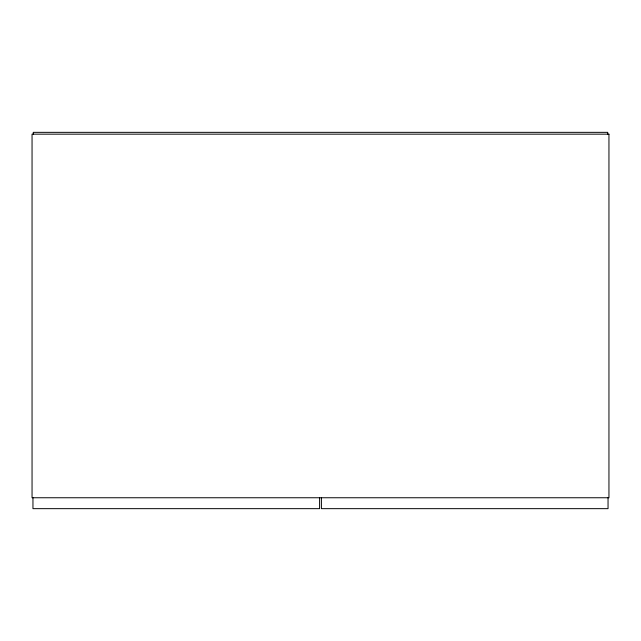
<?xml version="1.0" encoding="UTF-8"?>
<svg xmlns="http://www.w3.org/2000/svg" width="641" height="641" viewBox="0 0 641 641"><rect width="100%" height="100%" fill="white"/><g stroke="black" fill="none" stroke-linecap="round" stroke-linejoin="round"><path stroke-width="0.96" d="M608.045 497.753L608.045 508.658L321.405 508.658L321.405 497.753M607.74 134.161L607.74 132.342L33.26 132.342L33.26 134.161M319.595 497.753L319.595 508.658L32.955 508.658L32.955 497.753M608.95 134.161L32.05 134.161L32.05 497.753L608.95 497.753L608.95 134.161"/></g></svg>
